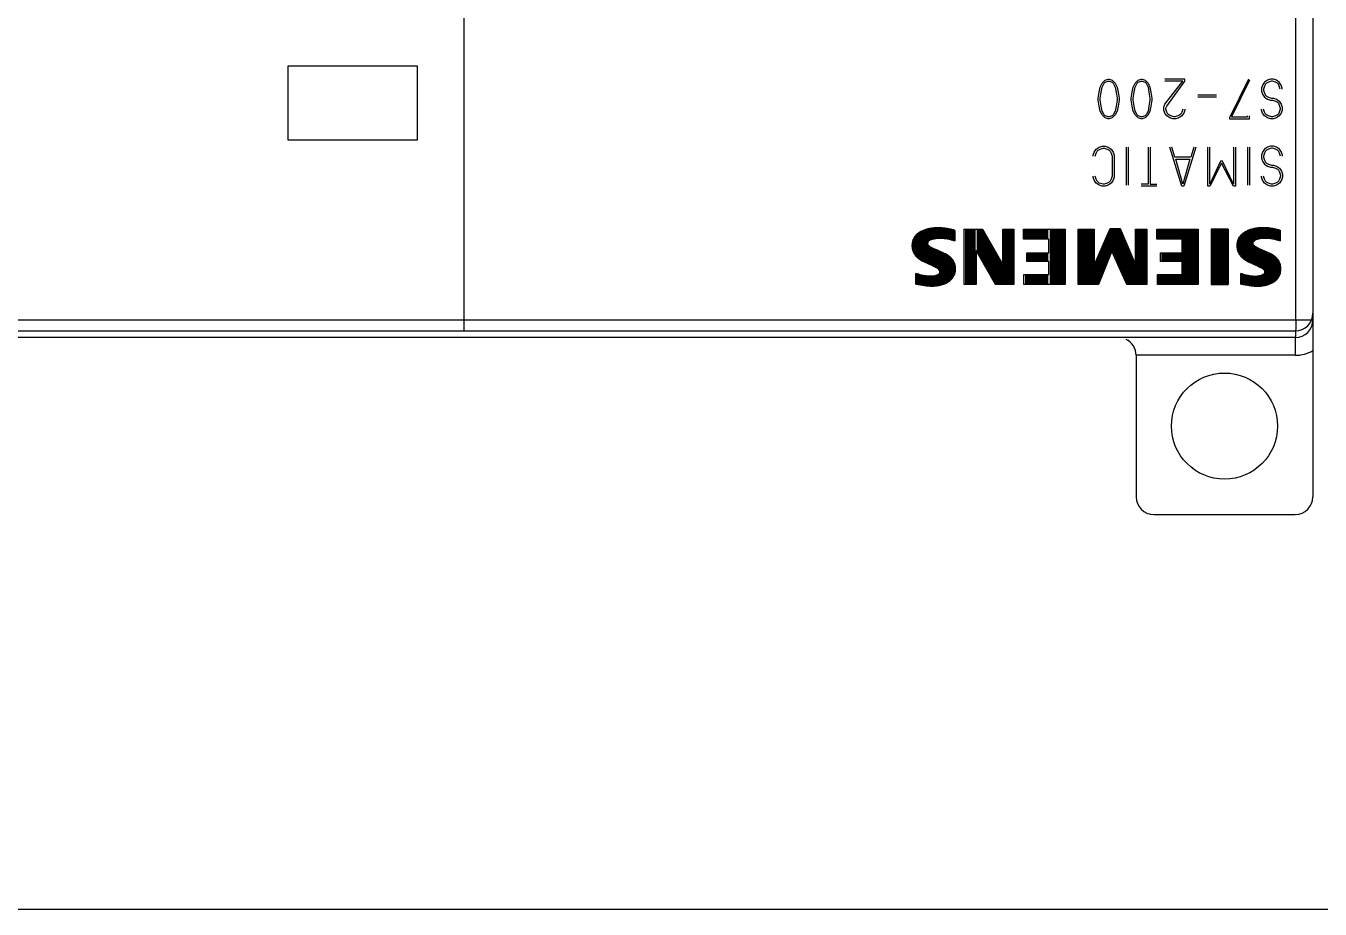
# Model space of a CAD drawing. Header units: millimetres. Extents: x 367 to 1026, y -455 to 11.
# Drawn here: x 644.5 to 703, y -300 to -260.1 of the extents above; entities that cross this region are included whole.
import ezdxf

# ---------------------------------------------------------------- set-up
doc = ezdxf.new("R2010")
doc.units = ezdxf.units.MM
doc.header["$LTSCALE"] = 6
for name, color, linetype in [('0008LEVEL_1', 7, 'Continuous'), ('8_ALL_NOTES_BALLOONS_SYMBOLS_GT', 7, 'Continuous'), ('RED_2.5mm^2', 1, 'Continuous')]:
    doc.layers.add(name, color=color, linetype=linetype)

msp = doc.modelspace()

# ---------------------------------------------------------------- linework, layer by layer
at = {"color": 7, "linetype": 'Continuous'}
for p, q in [((664.273, -194.677), (664.273, -273.077)), ((702.673, -194.677), (702.673, -273.077)), ((656.313, -261.897), (656.313, -265.237)), ((662.173, -261.897), (656.313, -261.897)), ((662.173, -265.237), (662.173, -261.897)), ((656.313, -265.237), (662.173, -265.237)), ((641.853, -273.877), (701.873, -273.877))]:
    msp.add_line(p, q, dxfattribs=at)
msp.add_arc((701.873, -273.077), 0.8, 270, 0, dxfattribs=at)
msp.add_spline([(664.273, -273.077), (664.272, -273.383), (664.27, -273.643), (664.266, -273.816), (664.262, -273.877)], degree=3, dxfattribs=at)
at = {"layer": '0008LEVEL_1', "color": 7, "linetype": 'Continuous'}
for p, q in [((693.052, -262.849), (693.142, -262.669)), ((693.142, -262.669), (693.277, -262.534)), ((693.142, -262.849), (693.232, -262.669)), ((693.232, -262.669), (693.277, -262.624)), ((693.277, -262.534), (693.412, -262.489)), ((693.277, -262.624), (693.412, -262.579)), ((693.412, -262.489), (693.457, -262.489)), ((693.412, -262.579), (693.457, -262.579)), ((693.457, -262.489), (693.592, -262.534)), ((693.457, -262.579), (693.592, -262.624)), ((693.592, -262.534), (693.727, -262.669)), ((693.592, -262.624), (693.637, -262.669)), ((693.637, -262.669), (693.727, -262.849)), ((693.727, -262.669), (693.817, -262.849)), ((694.537, -262.849), (694.627, -262.669)), ((694.627, -262.669), (694.762, -262.534)), ((694.627, -262.849), (694.717, -262.669)), ((694.717, -262.669), (694.762, -262.624)), ((694.762, -262.534), (694.897, -262.489)), ((694.762, -262.624), (694.897, -262.579)), ((694.897, -262.489), (694.942, -262.489)), ((694.897, -262.579), (694.942, -262.579)), ((694.942, -262.489), (695.077, -262.534)), ((694.942, -262.579), (695.077, -262.624)), ((695.077, -262.534), (695.212, -262.669)), ((695.077, -262.624), (695.122, -262.669)), ((695.122, -262.669), (695.212, -262.849)), ((695.212, -262.669), (695.302, -262.849)), ((696.877, -262.489), (695.977, -262.489)), ((695.977, -263.614), (696.787, -262.579)), ((696.787, -262.579), (695.977, -262.579)), ((696.067, -263.704), (696.877, -262.579)), ((696.877, -262.579), (696.877, -262.489)), ((699.757, -262.489), (698.902, -264.244)), ((699.802, -262.534), (698.992, -264.199)), ((700.387, -262.759), (700.342, -262.894)), ((700.477, -262.624), (700.387, -262.759)), ((700.477, -262.804), (700.432, -262.939)), ((700.612, -262.534), (700.477, -262.624)), ((700.522, -262.714), (700.477, -262.804)), ((700.567, -262.669), (700.522, -262.714)), ((700.657, -262.624), (700.567, -262.669)), ((700.747, -262.489), (700.612, -262.534)), ((700.792, -262.579), (700.657, -262.624)), ((700.882, -262.489), (700.747, -262.489)), ((700.837, -262.579), (700.792, -262.579)), ((700.972, -262.624), (700.837, -262.579)), ((701.017, -262.534), (700.882, -262.489)), ((701.062, -262.669), (700.972, -262.624)), ((701.152, -262.624), (701.017, -262.534)), ((701.107, -262.714), (701.062, -262.669)), ((701.152, -262.804), (701.107, -262.714)), ((701.242, -262.759), (701.152, -262.624)), ((701.197, -262.939), (701.152, -262.804)), ((701.287, -262.894), (701.242, -262.759)), ((692.962, -263.344), (693.007, -263.074)), ((692.962, -263.434), (692.962, -263.344)), ((693.007, -263.074), (693.052, -262.849)), ((693.052, -263.344), (693.097, -263.074)), ((693.052, -263.434), (693.052, -263.344)), ((693.097, -263.074), (693.142, -262.849)), ((693.727, -262.849), (693.772, -263.074)), ((693.772, -263.074), (693.817, -263.344)), ((693.817, -262.849), (693.862, -263.074)), ((693.817, -263.344), (693.817, -263.434)), ((693.862, -263.074), (693.907, -263.344)), ((693.907, -263.344), (693.907, -263.434)), ((694.447, -263.344), (694.492, -263.074)), ((694.447, -263.434), (694.447, -263.344)), ((694.492, -263.074), (694.537, -262.849)), ((694.537, -263.344), (694.582, -263.074)), ((694.537, -263.434), (694.537, -263.344)), ((694.582, -263.074), (694.627, -262.849)), ((695.212, -262.849), (695.257, -263.074)), ((695.257, -263.074), (695.302, -263.344)), ((695.302, -262.849), (695.347, -263.074)), ((695.302, -263.344), (695.302, -263.434)), ((695.347, -263.074), (695.392, -263.344)), ((695.392, -263.344), (695.392, -263.434)), ((698.317, -263.209), (697.462, -263.209)), ((698.317, -263.299), (697.462, -263.299)), ((700.342, -262.894), (700.342, -263.029)), ((700.342, -263.029), (700.387, -263.164)), ((700.387, -263.164), (700.477, -263.299)), ((700.432, -262.939), (700.432, -262.984)), ((700.432, -262.984), (700.477, -263.119)), ((700.477, -263.119), (700.522, -263.209)), ((700.477, -263.299), (700.612, -263.389)), ((700.522, -263.209), (700.567, -263.254)), ((700.567, -263.254), (700.657, -263.299)), ((700.612, -263.389), (700.747, -263.434)), ((700.657, -263.299), (700.792, -263.344)), ((700.792, -263.344), (700.882, -263.344)), ((700.882, -263.344), (701.017, -263.389)), ((701.017, -263.389), (701.152, -263.479)), ((701.287, -262.939), (701.287, -262.894)), ((693.007, -263.704), (692.962, -263.434)), ((693.052, -263.929), (693.007, -263.704)), ((693.097, -263.704), (693.052, -263.434)), ((693.142, -264.109), (693.052, -263.929)), ((693.142, -263.929), (693.097, -263.704)), ((693.232, -264.109), (693.142, -263.929)), ((693.727, -263.929), (693.637, -264.109)), ((693.772, -263.704), (693.727, -263.929)), ((693.817, -263.929), (693.727, -264.109)), ((693.817, -263.434), (693.772, -263.704)), ((693.862, -263.704), (693.817, -263.929)), ((693.907, -263.434), (693.862, -263.704)), ((694.492, -263.704), (694.447, -263.434)), ((694.537, -263.929), (694.492, -263.704)), ((694.582, -263.704), (694.537, -263.434)), ((694.627, -264.109), (694.537, -263.929)), ((694.627, -263.929), (694.582, -263.704)), ((694.717, -264.109), (694.627, -263.929)), ((695.212, -263.929), (695.122, -264.109)), ((695.257, -263.704), (695.212, -263.929)), ((695.302, -263.929), (695.212, -264.109)), ((695.302, -263.434), (695.257, -263.704)), ((695.347, -263.704), (695.302, -263.929)), ((695.392, -263.434), (695.347, -263.704)), ((695.932, -263.749), (695.977, -263.614)), ((695.932, -263.884), (695.932, -263.749)), ((695.977, -264.019), (695.932, -263.884)), ((696.022, -263.794), (696.067, -263.704)), ((696.022, -263.839), (696.022, -263.794)), ((696.067, -263.974), (696.022, -263.839)), ((696.112, -264.064), (696.067, -263.974)), ((696.742, -263.974), (696.697, -264.064)), ((696.787, -263.839), (696.742, -263.974)), ((696.877, -263.884), (696.832, -264.019)), ((696.877, -263.839), (696.877, -263.884)), ((700.342, -263.884), (700.342, -263.839)), ((700.387, -264.019), (700.342, -263.884)), ((700.477, -263.974), (700.432, -263.839)), ((700.522, -264.064), (700.477, -263.974)), ((700.747, -263.434), (700.837, -263.434)), ((700.837, -263.434), (700.972, -263.479)), ((700.972, -263.479), (701.062, -263.524)), ((701.062, -263.524), (701.107, -263.569)), ((701.107, -263.569), (701.152, -263.659)), ((701.152, -263.974), (701.107, -264.064)), ((701.152, -263.479), (701.242, -263.614)), ((701.152, -263.659), (701.197, -263.794)), ((701.197, -263.839), (701.152, -263.974)), ((701.197, -263.794), (701.197, -263.839)), ((701.242, -263.614), (701.287, -263.749)), ((701.287, -263.884), (701.242, -264.019)), ((701.287, -263.749), (701.287, -263.884)), ((693.277, -264.244), (693.142, -264.109)), ((693.277, -264.154), (693.232, -264.109)), ((693.412, -264.199), (693.277, -264.154)), ((693.412, -264.289), (693.277, -264.244)), ((693.457, -264.199), (693.412, -264.199)), ((693.457, -264.289), (693.412, -264.289)), ((693.592, -264.154), (693.457, -264.199)), ((693.592, -264.244), (693.457, -264.289)), ((693.727, -264.109), (693.592, -264.244)), ((693.637, -264.109), (693.592, -264.154)), ((694.762, -264.244), (694.627, -264.109)), ((694.762, -264.154), (694.717, -264.109)), ((694.897, -264.199), (694.762, -264.154)), ((694.897, -264.289), (694.762, -264.244)), ((694.942, -264.199), (694.897, -264.199)), ((694.942, -264.289), (694.897, -264.289)), ((695.077, -264.154), (694.942, -264.199)), ((695.077, -264.244), (694.942, -264.289)), ((695.212, -264.109), (695.077, -264.244)), ((695.122, -264.109), (695.077, -264.154)), ((696.067, -264.154), (695.977, -264.019)), ((696.202, -264.244), (696.067, -264.154)), ((696.157, -264.109), (696.112, -264.064)), ((696.247, -264.154), (696.157, -264.109)), ((696.337, -264.289), (696.202, -264.244)), ((696.382, -264.199), (696.247, -264.154)), ((696.472, -264.289), (696.337, -264.289)), ((696.427, -264.199), (696.382, -264.199)), ((696.562, -264.154), (696.427, -264.199)), ((696.607, -264.244), (696.472, -264.289)), ((696.652, -264.109), (696.562, -264.154)), ((696.742, -264.154), (696.607, -264.244)), ((696.697, -264.064), (696.652, -264.109)), ((696.832, -264.019), (696.742, -264.154)), ((698.902, -264.244), (698.902, -264.289)), ((698.902, -264.289), (699.802, -264.289)), ((698.992, -264.199), (699.712, -264.199)), ((699.712, -264.199), (699.712, -264.154)), ((699.802, -264.289), (699.802, -264.154)), ((700.477, -264.154), (700.387, -264.019)), ((700.612, -264.244), (700.477, -264.154)), ((700.567, -264.109), (700.522, -264.064)), ((700.657, -264.154), (700.567, -264.109)), ((700.747, -264.289), (700.612, -264.244)), ((700.792, -264.199), (700.657, -264.154)), ((700.882, -264.289), (700.747, -264.289)), ((700.837, -264.199), (700.792, -264.199)), ((700.972, -264.154), (700.837, -264.199)), ((701.017, -264.244), (700.882, -264.289)), ((701.062, -264.109), (700.972, -264.154)), ((701.152, -264.154), (701.017, -264.244)), ((701.107, -264.064), (701.062, -264.109)), ((701.242, -264.019), (701.152, -264.154)), ((692.783, -265.794), (692.873, -265.659)), ((692.873, -265.659), (693.008, -265.569)), ((692.873, -265.839), (692.918, -265.749)), ((692.918, -265.749), (692.963, -265.704)), ((692.963, -265.704), (693.053, -265.659)), ((693.008, -265.569), (693.143, -265.524)), ((693.053, -265.659), (693.188, -265.614)), ((693.143, -265.524), (693.278, -265.524)), ((693.188, -265.614), (693.233, -265.614)), ((693.233, -265.614), (693.368, -265.659)), ((693.278, -265.524), (693.413, -265.569)), ((693.368, -265.659), (693.458, -265.704)), ((693.413, -265.569), (693.548, -265.659)), ((693.458, -265.704), (693.503, -265.749)), ((693.503, -265.749), (693.548, -265.839)), ((693.548, -265.659), (693.638, -265.794)), ((694.223, -265.569), (694.223, -267.279)), ((694.313, -265.569), (694.313, -267.279)), ((695.213, -265.569), (695.213, -267.234)), ((695.303, -265.569), (695.303, -267.234)), ((696.743, -267.324), (696.203, -265.569)), ((696.428, -266.019), (696.293, -265.569)), ((697.373, -265.569), (696.833, -267.324)), ((697.283, -265.569), (697.148, -266.019)), ((697.913, -267.324), (697.913, -265.569)), ((698.003, -267.234), (698.003, -265.569)), ((699.083, -265.569), (699.083, -267.234)), ((699.173, -265.569), (699.173, -267.324)), ((699.713, -265.569), (699.713, -267.279)), ((699.803, -265.569), (699.803, -267.279)), ((700.478, -265.659), (700.388, -265.794)), ((700.613, -265.569), (700.478, -265.659)), ((700.523, -265.749), (700.478, -265.839)), ((700.568, -265.704), (700.523, -265.749)), ((700.658, -265.659), (700.568, -265.704)), ((700.748, -265.524), (700.613, -265.569)), ((700.793, -265.614), (700.658, -265.659)), ((700.883, -265.524), (700.748, -265.524)), ((700.838, -265.614), (700.793, -265.614)), ((700.973, -265.659), (700.838, -265.614)), ((701.018, -265.569), (700.883, -265.524)), ((701.063, -265.704), (700.973, -265.659)), ((701.153, -265.659), (701.018, -265.569)), ((701.108, -265.749), (701.063, -265.704)), ((701.153, -265.839), (701.108, -265.749)), ((701.243, -265.794), (701.153, -265.659)), ((692.738, -265.929), (692.783, -265.794)), ((692.738, -265.974), (692.738, -265.929)), ((692.828, -265.974), (692.873, -265.839)), ((693.548, -265.839), (693.593, -265.974)), ((693.593, -265.974), (693.593, -266.874)), ((693.638, -265.794), (693.683, -265.929)), ((693.683, -265.929), (693.683, -266.919)), ((697.148, -266.019), (696.428, -266.019)), ((696.473, -266.109), (697.103, -266.109)), ((696.788, -267.234), (696.473, -266.109)), ((697.103, -266.109), (696.788, -267.234)), ((698.498, -266.199), (698.003, -267.234)), ((698.543, -266.289), (698.003, -267.324)), ((698.588, -266.199), (698.498, -266.199)), ((699.083, -267.324), (698.543, -266.289)), ((699.083, -267.234), (698.588, -266.199)), ((700.388, -265.794), (700.343, -265.929)), ((700.343, -265.929), (700.343, -266.064)), ((700.343, -266.064), (700.388, -266.199)), ((700.388, -266.199), (700.478, -266.334)), ((700.478, -265.839), (700.433, -265.974)), ((700.433, -265.974), (700.433, -266.019)), ((700.433, -266.019), (700.478, -266.154)), ((700.478, -266.154), (700.523, -266.244)), ((700.478, -266.334), (700.613, -266.424)), ((700.523, -266.244), (700.568, -266.289)), ((700.568, -266.289), (700.658, -266.334)), ((700.658, -266.334), (700.793, -266.379)), ((701.198, -265.974), (701.153, -265.839)), ((701.288, -265.929), (701.243, -265.794)), ((701.288, -265.974), (701.288, -265.929)), ((692.738, -266.919), (692.738, -266.874)), ((692.783, -267.054), (692.738, -266.919)), ((692.873, -267.009), (692.828, -266.874)), ((693.593, -266.874), (693.548, -267.009)), ((693.683, -266.919), (693.638, -267.054)), ((700.343, -266.919), (700.343, -266.874)), ((700.388, -267.054), (700.343, -266.919)), ((700.478, -267.009), (700.433, -266.874)), ((700.613, -266.424), (700.748, -266.469)), ((700.748, -266.469), (700.838, -266.469)), ((700.793, -266.379), (700.883, -266.379)), ((700.838, -266.469), (700.973, -266.514)), ((700.883, -266.379), (701.018, -266.424)), ((700.973, -266.514), (701.063, -266.559)), ((701.018, -266.424), (701.153, -266.514)), ((701.063, -266.559), (701.108, -266.604)), ((701.108, -266.604), (701.153, -266.694)), ((701.153, -266.514), (701.243, -266.649)), ((701.153, -266.694), (701.198, -266.829)), ((701.198, -266.874), (701.153, -267.009)), ((701.198, -266.829), (701.198, -266.874)), ((701.243, -266.649), (701.288, -266.784)), ((701.288, -266.919), (701.243, -267.054)), ((701.288, -266.784), (701.288, -266.919)), ((692.873, -267.189), (692.783, -267.054)), ((692.918, -267.099), (692.873, -267.009)), ((693.008, -267.279), (692.873, -267.189)), ((693.008, -267.189), (692.918, -267.099)), ((693.188, -267.234), (693.008, -267.189)), ((693.143, -267.324), (693.008, -267.279)), ((693.278, -267.324), (693.143, -267.324)), ((693.233, -267.234), (693.188, -267.234)), ((693.368, -267.189), (693.233, -267.234)), ((693.413, -267.279), (693.278, -267.324)), ((693.458, -267.144), (693.368, -267.189)), ((693.548, -267.189), (693.413, -267.279)), ((693.503, -267.099), (693.458, -267.144)), ((693.548, -267.009), (693.503, -267.099)), ((693.638, -267.054), (693.548, -267.189)), ((695.213, -267.234), (694.898, -267.234)), ((695.618, -267.324), (694.898, -267.324)), ((695.303, -267.234), (695.618, -267.234)), ((696.833, -267.324), (696.743, -267.324)), ((698.003, -267.324), (697.913, -267.324)), ((699.173, -267.324), (699.083, -267.324)), ((700.478, -267.189), (700.388, -267.054)), ((700.523, -267.099), (700.478, -267.009)), ((700.613, -267.279), (700.478, -267.189)), ((700.568, -267.144), (700.523, -267.099)), ((700.658, -267.189), (700.568, -267.144)), ((700.748, -267.324), (700.613, -267.279)), ((700.793, -267.234), (700.658, -267.189)), ((700.883, -267.324), (700.748, -267.324)), ((700.838, -267.234), (700.793, -267.234)), ((700.973, -267.189), (700.838, -267.234)), ((701.018, -267.279), (700.883, -267.324)), ((701.063, -267.144), (700.973, -267.189)), ((701.153, -267.189), (701.018, -267.279)), ((701.108, -267.099), (701.063, -267.144)), ((701.153, -267.009), (701.108, -267.099)), ((701.243, -267.054), (701.153, -267.189)), ((685.247, -269.264), (685.204, -269.275)), ((685.291, -269.254), (685.247, -269.264)), ((685.259, -269.265), (685.259, -269.923)), ((685.334, -269.245), (685.291, -269.254)), ((685.318, -269.251), (685.318, -269.784)), ((685.378, -269.237), (685.334, -269.245)), ((685.377, -269.238), (685.377, -269.761)), ((685.422, -269.231), (685.378, -269.237)), ((685.481, -269.223), (685.422, -269.231)), ((685.436, -269.232), (685.436, -269.739)), ((685.539, -269.218), (685.481, -269.223)), ((685.494, -269.225), (685.494, -269.716)), ((685.598, -269.214), (685.539, -269.218)), ((685.553, -269.218), (685.553, -269.707)), ((685.657, -269.212), (685.598, -269.214)), ((685.612, -269.214), (685.612, -269.699)), ((685.716, -269.211), (685.657, -269.212)), ((685.671, -269.214), (685.671, -269.69)), ((685.776, -269.212), (685.716, -269.211)), ((685.729, -269.214), (685.729, -269.686)), ((685.836, -269.214), (685.776, -269.212)), ((685.788, -269.213), (685.788, -269.685)), ((685.895, -269.218), (685.836, -269.214)), ((685.847, -269.216), (685.847, -269.684)), ((685.955, -269.223), (685.895, -269.218)), ((685.906, -269.221), (685.906, -269.685)), ((686.019, -269.231), (685.955, -269.223)), ((685.965, -269.227), (685.965, -269.69)), ((686.082, -269.24), (686.019, -269.231)), ((686.023, -269.232), (686.023, -269.696)), ((686.145, -269.251), (686.082, -269.24)), ((686.082, -269.241), (686.082, -269.702)), ((686.141, -269.252), (686.141, -269.714)), ((686.208, -269.263), (686.145, -269.251)), ((686.2, -269.262), (686.2, -269.726)), ((686.276, -269.277), (686.208, -269.263)), ((686.258, -269.273), (686.258, -269.739)), ((692.78, -270.904), (693.501, -269.248)), ((693.501, -269.248), (693.955, -269.248)), ((693.545, -269.248), (693.545, -270.352)), ((693.604, -269.248), (693.604, -270.315)), ((693.663, -269.248), (693.663, -270.449)), ((693.721, -269.248), (693.721, -270.583)), ((693.78, -269.248), (693.78, -270.717)), ((693.839, -269.248), (693.839, -270.851)), ((693.898, -269.248), (693.898, -270.985)), ((693.955, -269.248), (694.649, -270.877)), ((693.956, -269.251), (693.956, -271.119)), ((699.915, -269.271), (699.872, -269.284)), ((699.959, -269.26), (699.915, -269.271)), ((699.95, -269.265), (699.95, -270.837)), ((700.002, -269.25), (699.959, -269.26)), ((700.046, -269.241), (700.002, -269.25)), ((700.009, -269.249), (700.009, -269.838)), ((700.091, -269.234), (700.046, -269.241)), ((700.068, -269.24), (700.068, -269.768)), ((700.135, -269.227), (700.091, -269.234)), ((700.127, -269.231), (700.127, -269.744)), ((700.194, -269.22), (700.135, -269.227)), ((700.185, -269.222), (700.185, -269.72)), ((700.253, -269.215), (700.194, -269.22)), ((700.244, -269.217), (700.244, -269.705)), ((700.312, -269.211), (700.253, -269.215)), ((700.303, -269.214), (700.303, -269.697)), ((700.371, -269.209), (700.312, -269.211)), ((700.362, -269.21), (700.362, -269.689)), ((700.43, -269.208), (700.371, -269.209)), ((700.42, -269.209), (700.42, -269.683)), ((700.491, -269.209), (700.43, -269.208)), ((700.479, -269.211), (700.479, -269.682)), ((700.551, -269.212), (700.491, -269.209)), ((700.538, -269.213), (700.538, -269.681)), ((700.611, -269.216), (700.551, -269.212)), ((700.597, -269.215), (700.597, -269.681)), ((700.671, -269.221), (700.611, -269.216)), ((700.655, -269.222), (700.655, -269.686)), ((700.735, -269.229), (700.671, -269.221)), ((700.714, -269.229), (700.714, -269.692)), ((700.798, -269.238), (700.735, -269.229)), ((700.773, -269.236), (700.773, -269.698)), ((700.862, -269.249), (700.798, -269.238)), ((700.832, -269.245), (700.832, -269.706)), ((700.925, -269.261), (700.862, -269.249)), ((700.891, -269.256), (700.891, -269.719)), ((700.993, -269.276), (700.925, -269.261)), ((700.949, -269.268), (700.949, -269.732)), ((684.555, -269.845), (684.549, -269.874)), ((684.562, -269.817), (684.555, -269.845)), ((684.571, -269.789), (684.562, -269.817)), ((684.58, -269.761), (684.571, -269.789)), ((684.591, -269.735), (684.58, -269.761)), ((684.602, -269.71), (684.591, -269.735)), ((684.615, -269.685), (684.602, -269.71)), ((684.613, -269.693), (684.613, -270.343)), ((684.629, -269.66), (684.615, -269.685)), ((684.643, -269.637), (684.629, -269.66)), ((684.659, -269.613), (684.643, -269.637)), ((684.676, -269.591), (684.659, -269.613)), ((684.672, -269.612), (684.672, -270.428)), ((684.694, -269.569), (684.676, -269.591)), ((684.712, -269.548), (684.694, -269.569)), ((684.737, -269.524), (684.712, -269.548)), ((684.73, -269.538), (684.73, -270.513)), ((684.762, -269.5), (684.737, -269.524)), ((684.788, -269.478), (684.762, -269.5)), ((684.816, -269.456), (684.788, -269.478)), ((684.789, -269.482), (684.789, -270.562)), ((684.844, -269.436), (684.816, -269.456)), ((684.873, -269.417), (684.844, -269.436)), ((684.848, -269.442), (684.848, -270.61)), ((684.903, -269.399), (684.873, -269.417)), ((684.933, -269.382), (684.903, -269.399)), ((684.907, -269.402), (684.907, -270.657)), ((684.97, -269.364), (684.933, -269.382)), ((684.966, -269.368), (684.966, -270.689)), ((685.007, -269.346), (684.97, -269.364)), ((685.045, -269.33), (685.007, -269.346)), ((685.024, -269.344), (685.024, -270.72)), ((685.083, -269.314), (685.045, -269.33)), ((685.122, -269.301), (685.083, -269.314)), ((685.083, -269.319), (685.083, -270.751)), ((685.161, -269.288), (685.122, -269.301)), ((685.142, -269.295), (685.142, -270.78)), ((685.204, -269.275), (685.161, -269.288)), ((685.201, -269.279), (685.201, -270.807)), ((685.243, -269.867), (685.247, -269.855)), ((685.247, -269.855), (685.253, -269.845)), ((685.253, -269.845), (685.26, -269.835)), ((685.26, -269.835), (685.27, -269.821)), ((685.27, -269.821), (685.282, -269.809)), ((685.282, -269.809), (685.295, -269.798)), ((685.295, -269.798), (685.308, -269.789)), ((685.308, -269.789), (685.322, -269.779)), ((685.322, -269.779), (685.337, -269.771)), ((685.337, -269.771), (685.362, -269.759)), ((685.362, -269.759), (685.387, -269.748)), ((685.387, -269.748), (685.413, -269.739)), ((685.413, -269.739), (685.439, -269.73)), ((685.439, -269.73), (685.466, -269.723)), ((685.466, -269.723), (685.502, -269.714)), ((685.502, -269.714), (685.538, -269.707)), ((685.538, -269.707), (685.574, -269.701)), ((685.574, -269.701), (685.633, -269.692)), ((685.633, -269.692), (685.692, -269.687)), ((685.692, -269.687), (685.755, -269.683)), ((685.755, -269.683), (685.818, -269.682)), ((685.818, -269.682), (685.862, -269.682)), ((685.862, -269.682), (685.906, -269.684)), ((685.906, -269.684), (685.951, -269.687)), ((685.951, -269.687), (685.995, -269.69)), ((685.995, -269.69), (686.039, -269.695)), ((686.039, -269.695), (686.083, -269.702)), ((686.083, -269.702), (686.127, -269.709)), ((686.127, -269.709), (686.171, -269.717)), ((686.171, -269.717), (686.215, -269.727)), ((686.215, -269.727), (686.258, -269.738)), ((686.258, -269.738), (686.313, -269.753)), ((686.343, -269.293), (686.276, -269.277)), ((686.313, -269.753), (686.368, -269.77)), ((686.317, -269.288), (686.317, -269.756)), ((686.41, -269.31), (686.343, -269.293)), ((686.368, -269.77), (686.422, -269.789)), ((686.376, -269.303), (686.376, -269.775)), ((686.476, -269.328), (686.41, -269.31)), ((686.422, -269.789), (686.476, -269.809)), ((686.435, -269.318), (686.435, -269.795)), ((686.476, -269.328), (686.476, -269.809)), ((686.903, -271.785), (686.903, -269.275)), ((686.903, -269.275), (687.731, -269.275)), ((686.964, -269.275), (686.964, -271.785)), ((687.022, -269.275), (687.022, -271.785)), ((687.081, -269.275), (687.081, -271.785)), ((687.14, -269.275), (687.14, -271.785)), ((687.199, -269.275), (687.199, -271.785)), ((687.257, -269.275), (687.257, -271.785)), ((687.316, -269.275), (687.316, -271.785)), ((687.375, -269.275), (687.375, -271.785)), ((687.492, -269.275), (687.492, -270.333)), ((687.551, -269.275), (687.551, -270.436)), ((687.61, -269.275), (687.61, -270.539)), ((687.669, -269.275), (687.669, -270.642)), ((687.727, -269.275), (687.727, -270.746)), ((687.731, -269.275), (688.64, -270.877)), ((687.786, -269.371), (687.786, -270.849)), ((687.845, -269.475), (687.845, -270.952)), ((687.904, -269.579), (687.904, -271.056)), ((687.962, -269.682), (687.962, -271.159)), ((688.021, -269.786), (688.021, -271.262)), ((688.64, -270.877), (688.64, -269.275)), ((688.64, -269.275), (689.147, -269.275)), ((688.668, -269.275), (688.668, -271.785)), ((688.726, -269.275), (688.726, -271.785)), ((688.785, -269.275), (688.785, -271.785)), ((688.844, -269.275), (688.844, -271.785)), ((688.903, -269.275), (688.903, -271.785)), ((688.961, -269.275), (688.961, -271.785)), ((689.02, -269.275), (689.02, -271.785)), ((689.079, -269.275), (689.079, -271.785)), ((689.138, -269.275), (689.138, -271.785)), ((689.147, -269.275), (689.147, -271.785)), ((689.574, -269.729), (689.574, -269.275)), ((689.574, -269.275), (691.471, -269.275)), ((690.723, -269.729), (689.574, -269.729)), ((689.608, -269.275), (689.608, -269.729)), ((689.667, -269.275), (689.667, -269.729)), ((689.725, -269.275), (689.725, -269.729)), ((689.784, -269.275), (689.784, -269.729)), ((689.843, -269.275), (689.843, -269.729)), ((689.902, -269.275), (689.902, -269.729)), ((689.96, -269.275), (689.96, -269.729)), ((690.019, -269.275), (690.019, -269.729)), ((690.078, -269.275), (690.078, -269.729)), ((690.137, -269.275), (690.137, -269.729)), ((690.196, -269.275), (690.196, -269.729)), ((690.254, -269.275), (690.254, -269.729)), ((690.313, -269.275), (690.313, -269.729)), ((690.372, -269.275), (690.372, -269.729)), ((690.431, -269.275), (690.431, -269.729)), ((690.489, -269.275), (690.489, -269.729)), ((690.548, -269.275), (690.548, -269.729)), ((690.607, -269.275), (690.607, -269.729)), ((690.666, -269.275), (690.666, -269.729)), ((690.723, -270.343), (690.723, -269.729)), ((690.783, -269.275), (690.783, -271.785)), ((690.842, -269.275), (690.842, -271.785)), ((690.901, -269.275), (690.901, -271.785)), ((690.959, -269.275), (690.959, -271.785)), ((691.018, -269.275), (691.018, -271.785)), ((691.077, -269.275), (691.077, -271.785)), ((691.136, -269.275), (691.136, -271.785)), ((691.195, -269.275), (691.195, -271.785)), ((691.253, -269.275), (691.253, -271.785)), ((691.312, -269.275), (691.312, -271.785)), ((691.371, -269.275), (691.371, -271.785)), ((691.43, -269.275), (691.43, -271.785)), ((691.471, -269.275), (691.471, -271.785)), ((692.059, -271.785), (692.059, -269.275)), ((692.059, -269.275), (692.78, -269.275)), ((692.076, -269.275), (692.076, -271.785)), ((692.135, -269.275), (692.135, -271.785)), ((692.193, -269.275), (692.193, -271.785)), ((692.252, -269.275), (692.252, -271.785)), ((692.311, -269.275), (692.311, -271.785)), ((692.37, -269.275), (692.37, -271.785)), ((692.429, -269.275), (692.429, -271.785)), ((692.487, -269.275), (692.487, -271.785)), ((692.546, -269.275), (692.546, -271.785)), ((692.605, -269.275), (692.605, -271.785)), ((692.664, -269.275), (692.664, -271.785)), ((692.722, -269.275), (692.722, -271.785)), ((692.78, -269.275), (692.78, -270.904)), ((693.251, -269.821), (693.251, -271.08)), ((693.31, -269.686), (693.31, -270.935)), ((693.369, -269.551), (693.369, -270.789)), ((693.428, -269.417), (693.428, -270.643)), ((693.486, -269.282), (693.486, -270.498)), ((694.015, -269.389), (694.015, -271.253)), ((694.074, -269.527), (694.074, -271.387)), ((694.133, -269.665), (694.133, -271.521)), ((694.191, -269.803), (694.191, -271.655)), ((694.649, -270.877), (694.649, -269.275)), ((694.649, -269.275), (695.157, -269.275)), ((694.662, -269.275), (694.662, -271.785)), ((694.72, -269.275), (694.72, -271.785)), ((694.779, -269.275), (694.779, -271.785)), ((694.838, -269.275), (694.838, -271.785)), ((694.897, -269.275), (694.897, -271.785)), ((694.955, -269.275), (694.955, -271.785)), ((695.014, -269.275), (695.014, -271.785)), ((695.073, -269.275), (695.073, -271.785)), ((695.132, -269.275), (695.132, -271.785)), ((695.157, -269.275), (695.157, -271.785)), ((695.611, -269.729), (695.611, -269.275)), ((695.611, -269.275), (697.481, -269.275)), ((696.76, -269.729), (695.611, -269.729)), ((695.661, -269.275), (695.661, -269.729)), ((695.719, -269.275), (695.719, -269.729)), ((695.778, -269.275), (695.778, -269.729)), ((695.837, -269.275), (695.837, -269.729)), ((695.896, -269.275), (695.896, -269.729)), ((695.954, -269.275), (695.954, -269.729)), ((696.013, -269.275), (696.013, -269.729)), ((696.072, -269.275), (696.072, -269.729)), ((696.131, -269.275), (696.131, -269.729)), ((696.189, -269.275), (696.189, -269.729)), ((696.248, -269.275), (696.248, -269.729)), ((696.307, -269.275), (696.307, -269.729)), ((696.366, -269.275), (696.366, -269.729)), ((696.424, -269.275), (696.424, -269.729)), ((696.483, -269.275), (696.483, -269.729)), ((696.542, -269.275), (696.542, -269.729)), ((696.601, -269.275), (696.601, -269.729)), ((696.66, -269.275), (696.66, -269.729)), ((696.718, -269.275), (696.718, -269.729)), ((696.76, -270.343), (696.76, -269.729)), ((696.777, -269.275), (696.777, -271.785)), ((696.836, -269.275), (696.836, -271.785)), ((696.895, -269.275), (696.895, -271.785)), ((696.953, -269.275), (696.953, -271.785)), ((697.012, -269.275), (697.012, -271.785)), ((697.071, -269.275), (697.071, -271.785)), ((697.13, -269.275), (697.13, -271.785)), ((697.188, -269.275), (697.188, -271.785)), ((697.247, -269.275), (697.247, -271.785)), ((697.306, -269.275), (697.306, -271.785)), ((697.365, -269.275), (697.365, -271.785)), ((697.423, -269.275), (697.423, -271.785)), ((697.481, -269.275), (697.481, -271.785)), ((698.068, -269.275), (698.068, -271.785)), ((698.843, -269.275), (698.068, -269.275)), ((698.129, -269.275), (698.129, -271.785)), ((698.187, -269.275), (698.187, -271.785)), ((698.246, -269.275), (698.246, -271.785)), ((698.305, -269.275), (698.305, -271.785)), ((698.364, -269.275), (698.364, -271.785)), ((698.422, -269.275), (698.422, -271.785)), ((698.481, -269.275), (698.481, -271.785)), ((698.54, -269.275), (698.54, -271.785)), ((698.599, -269.275), (698.599, -271.785)), ((698.657, -269.275), (698.657, -271.785)), ((698.716, -269.275), (698.716, -271.785)), ((698.775, -269.275), (698.775, -271.785)), ((698.834, -269.275), (698.834, -271.785)), ((698.843, -271.785), (698.843, -269.275)), ((699.25, -269.843), (699.244, -269.872)), ((699.258, -269.815), (699.25, -269.843)), ((699.266, -269.787), (699.258, -269.815)), ((699.276, -269.759), (699.266, -269.787)), ((699.287, -269.733), (699.276, -269.759)), ((699.299, -269.707), (699.287, -269.733)), ((699.312, -269.682), (699.299, -269.707)), ((699.304, -269.713), (699.304, -270.326)), ((699.326, -269.658), (699.312, -269.682)), ((699.342, -269.634), (699.326, -269.658)), ((699.358, -269.611), (699.342, -269.634)), ((699.375, -269.588), (699.358, -269.611)), ((699.363, -269.614), (699.363, -270.436)), ((699.394, -269.567), (699.375, -269.588)), ((699.413, -269.546), (699.394, -269.567)), ((699.438, -269.521), (699.413, -269.546)), ((699.421, -269.545), (699.421, -270.503)), ((699.464, -269.497), (699.438, -269.521)), ((699.491, -269.474), (699.464, -269.497)), ((699.48, -269.486), (699.48, -270.57)), ((699.52, -269.453), (699.491, -269.474)), ((699.549, -269.433), (699.52, -269.453)), ((699.539, -269.446), (699.539, -270.612)), ((699.579, -269.413), (699.549, -269.433)), ((699.609, -269.395), (699.579, -269.413)), ((699.598, -269.405), (699.598, -270.653)), ((699.641, -269.378), (699.609, -269.395)), ((699.678, -269.359), (699.641, -269.378)), ((699.656, -269.373), (699.656, -270.692)), ((699.716, -269.342), (699.678, -269.359)), ((699.715, -269.346), (699.715, -270.723)), ((699.754, -269.325), (699.716, -269.342)), ((699.793, -269.31), (699.754, -269.325)), ((699.774, -269.32), (699.774, -270.753)), ((699.832, -269.296), (699.793, -269.31)), ((699.872, -269.284), (699.832, -269.296)), ((699.833, -269.298), (699.833, -270.783)), ((699.892, -269.281), (699.892, -270.81)), ((699.966, -269.861), (699.97, -269.85)), ((699.97, -269.85), (699.976, -269.839)), ((699.976, -269.839), (699.983, -269.828)), ((699.983, -269.828), (699.993, -269.815)), ((699.993, -269.815), (700.005, -269.803)), ((700.005, -269.803), (700.017, -269.792)), ((700.017, -269.792), (700.031, -269.782)), ((700.031, -269.782), (700.045, -269.772)), ((700.045, -269.772), (700.059, -269.764)), ((700.059, -269.764), (700.084, -269.751)), ((700.084, -269.751), (700.109, -269.741)), ((700.109, -269.741), (700.135, -269.731)), ((700.135, -269.731), (700.161, -269.723)), ((700.161, -269.723), (700.187, -269.716)), ((700.187, -269.716), (700.221, -269.708)), ((700.221, -269.708), (700.255, -269.701)), ((700.255, -269.701), (700.289, -269.695)), ((700.289, -269.695), (700.347, -269.688)), ((700.347, -269.688), (700.405, -269.683)), ((700.405, -269.683), (700.469, -269.68)), ((700.469, -269.68), (700.534, -269.679)), ((700.534, -269.679), (700.589, -269.68)), ((700.589, -269.68), (700.645, -269.683)), ((700.645, -269.683), (700.7, -269.687)), ((700.7, -269.687), (700.755, -269.693)), ((700.755, -269.693), (700.8, -269.7)), ((700.8, -269.7), (700.844, -269.707)), ((700.844, -269.707), (700.888, -269.716)), ((700.888, -269.716), (700.932, -269.726)), ((700.932, -269.726), (700.975, -269.737)), ((700.975, -269.737), (701.031, -269.752)), ((701.06, -269.292), (700.993, -269.276)), ((701.008, -269.28), (701.008, -269.746)), ((701.031, -269.752), (701.086, -269.769)), ((701.127, -269.31), (701.06, -269.292)), ((701.067, -269.295), (701.067, -269.766)), ((701.086, -269.769), (701.14, -269.788)), ((701.126, -269.31), (701.126, -269.786)), ((701.194, -269.328), (701.127, -269.31)), ((701.14, -269.788), (701.194, -269.809)), ((701.184, -269.326), (701.184, -269.806)), ((701.194, -269.328), (701.194, -269.809)), ((684.538, -269.962), (684.537, -269.991)), ((684.537, -269.991), (684.537, -270.021)), ((684.537, -270.021), (684.537, -270.05)), ((684.537, -270.05), (684.539, -270.08)), ((684.541, -269.932), (684.538, -269.962)), ((684.539, -270.08), (684.542, -270.11)), ((684.545, -269.903), (684.541, -269.932)), ((684.542, -270.11), (684.546, -270.139)), ((684.549, -269.874), (684.545, -269.903)), ((684.546, -270.139), (684.551, -270.168)), ((684.551, -270.168), (684.557, -270.197)), ((684.554, -269.869), (684.554, -270.157)), ((684.557, -270.197), (684.565, -270.225)), ((684.565, -270.225), (684.573, -270.253)), ((684.573, -270.253), (684.583, -270.28)), ((684.583, -270.28), (684.594, -270.307)), ((684.594, -270.307), (684.606, -270.333)), ((684.606, -270.333), (684.619, -270.359)), ((684.619, -270.359), (684.633, -270.384)), ((684.633, -270.384), (684.648, -270.408)), ((684.648, -270.408), (684.664, -270.432)), ((684.664, -270.432), (684.681, -270.455)), ((685.234, -269.901), (685.236, -269.89)), ((685.234, -269.913), (685.234, -269.901)), ((685.235, -269.927), (685.234, -269.913)), ((685.238, -269.94), (685.235, -269.927)), ((685.236, -269.89), (685.239, -269.878)), ((685.243, -269.953), (685.238, -269.94)), ((685.239, -269.878), (685.243, -269.867)), ((685.248, -269.965), (685.243, -269.953)), ((685.255, -269.977), (685.248, -269.965)), ((685.263, -269.989), (685.255, -269.977)), ((685.259, -269.972), (685.259, -270.834)), ((685.271, -270), (685.263, -269.989)), ((685.287, -270.018), (685.271, -270)), ((685.304, -270.035), (685.287, -270.018)), ((685.322, -270.05), (685.304, -270.035)), ((685.318, -270.027), (685.318, -270.86)), ((685.341, -270.063), (685.322, -270.05)), ((685.361, -270.076), (685.341, -270.063)), ((685.381, -270.088), (685.361, -270.076)), ((685.377, -270.081), (685.377, -270.887)), ((685.426, -270.113), (685.381, -270.088)), ((685.471, -270.136), (685.426, -270.113)), ((685.436, -270.116), (685.436, -270.913)), ((685.517, -270.157), (685.471, -270.136)), ((685.494, -270.144), (685.494, -270.939)), ((685.564, -270.178), (685.517, -270.157)), ((685.553, -270.172), (685.553, -270.971)), ((685.657, -270.217), (685.564, -270.178)), ((685.612, -270.198), (685.612, -271.005)), ((685.75, -270.256), (685.657, -270.217)), ((685.671, -270.223), (685.671, -271.04)), ((685.729, -270.248), (685.729, -271.125)), ((685.843, -270.296), (685.75, -270.256)), ((685.788, -270.273), (685.788, -271.81)), ((685.912, -270.327), (685.843, -270.296)), ((685.847, -270.299), (685.847, -271.797)), ((685.906, -270.325), (685.906, -271.783)), ((685.98, -270.359), (685.912, -270.327)), ((685.965, -270.353), (685.965, -271.76)), ((686.048, -270.393), (685.98, -270.359)), ((686.023, -270.383), (686.023, -271.736)), ((686.091, -270.416), (686.048, -270.393)), ((686.082, -270.413), (686.082, -271.713)), ((686.134, -270.441), (686.091, -270.416)), ((686.176, -270.468), (686.134, -270.441)), ((687.438, -270.236), (687.438, -271.785)), ((688.319, -271.785), (687.438, -270.236)), ((688.08, -269.89), (688.08, -271.365)), ((688.139, -269.994), (688.139, -271.469)), ((688.198, -270.097), (688.198, -271.572)), ((688.256, -270.201), (688.256, -271.675)), ((688.315, -270.305), (688.315, -271.779)), ((688.374, -270.408), (688.374, -271.785)), ((689.735, -270.744), (689.735, -270.343)), ((689.735, -270.343), (690.723, -270.343)), ((689.784, -270.343), (689.784, -270.744)), ((689.843, -270.343), (689.843, -270.744)), ((689.902, -270.343), (689.902, -270.744)), ((689.96, -270.343), (689.96, -270.744)), ((690.019, -270.343), (690.019, -270.744)), ((690.078, -270.343), (690.078, -270.744)), ((690.137, -270.343), (690.137, -270.744)), ((690.196, -270.343), (690.196, -270.744)), ((690.254, -270.343), (690.254, -270.744)), ((690.313, -270.343), (690.313, -270.744)), ((690.372, -270.343), (690.372, -270.744)), ((690.431, -270.343), (690.431, -270.744)), ((690.489, -270.343), (690.489, -270.744)), ((690.548, -270.343), (690.548, -270.744)), ((690.607, -270.343), (690.607, -270.744)), ((690.666, -270.343), (690.666, -270.744)), ((693.581, -270.263), (692.967, -271.785)), ((693.016, -270.361), (693.016, -271.663)), ((693.075, -270.226), (693.075, -271.517)), ((693.134, -270.091), (693.134, -271.372)), ((693.192, -269.956), (693.192, -271.226)), ((694.249, -271.785), (693.581, -270.263)), ((694.25, -269.941), (694.25, -271.785)), ((694.309, -270.078), (694.309, -271.785)), ((694.368, -270.216), (694.368, -271.785)), ((694.427, -270.354), (694.427, -271.785)), ((695.771, -270.744), (695.771, -270.343)), ((695.771, -270.343), (696.76, -270.343)), ((695.837, -270.343), (695.837, -270.744)), ((695.896, -270.343), (695.896, -270.744)), ((695.954, -270.343), (695.954, -270.744)), ((696.013, -270.343), (696.013, -270.744)), ((696.072, -270.343), (696.072, -270.744)), ((696.131, -270.343), (696.131, -270.744)), ((696.189, -270.343), (696.189, -270.744)), ((696.248, -270.343), (696.248, -270.744)), ((696.307, -270.343), (696.307, -270.744)), ((696.366, -270.343), (696.366, -270.744)), ((696.424, -270.343), (696.424, -270.744)), ((696.483, -270.343), (696.483, -270.744)), ((696.542, -270.343), (696.542, -270.744)), ((696.601, -270.343), (696.601, -270.744)), ((696.66, -270.343), (696.66, -270.744)), ((696.718, -270.343), (696.718, -270.744)), ((699.233, -269.959), (699.231, -269.989)), ((699.231, -269.989), (699.231, -270.018)), ((699.231, -270.018), (699.231, -270.048)), ((699.231, -270.048), (699.233, -270.078)), ((699.235, -269.93), (699.233, -269.959)), ((699.233, -270.078), (699.235, -270.108)), ((699.239, -269.901), (699.235, -269.93)), ((699.235, -270.108), (699.239, -270.138)), ((699.244, -269.872), (699.239, -269.901)), ((699.239, -270.138), (699.244, -270.167)), ((699.244, -270.167), (699.251, -270.196)), ((699.245, -269.898), (699.245, -270.131)), ((699.251, -270.196), (699.258, -270.225)), ((699.258, -270.225), (699.267, -270.254)), ((699.267, -270.254), (699.277, -270.281)), ((699.277, -270.281), (699.288, -270.308)), ((699.288, -270.308), (699.3, -270.334)), ((699.3, -270.334), (699.313, -270.36)), ((699.313, -270.36), (699.327, -270.386)), ((699.327, -270.386), (699.342, -270.41)), ((699.342, -270.41), (699.359, -270.435)), ((699.359, -270.435), (699.376, -270.458)), ((699.957, -269.897), (699.959, -269.885)), ((699.957, -269.909), (699.957, -269.897)), ((699.958, -269.923), (699.957, -269.909)), ((699.961, -269.936), (699.958, -269.923)), ((699.959, -269.885), (699.962, -269.873)), ((699.966, -269.949), (699.961, -269.936)), ((699.962, -269.873), (699.966, -269.861)), ((699.971, -269.962), (699.966, -269.949)), ((699.978, -269.975), (699.971, -269.962)), ((699.985, -269.987), (699.978, -269.975)), ((699.993, -269.998), (699.985, -269.987)), ((700.009, -270.016), (699.993, -269.998)), ((700.009, -269.998), (700.009, -270.864)), ((700.026, -270.033), (700.009, -270.016)), ((700.044, -270.048), (700.026, -270.033)), ((700.063, -270.063), (700.044, -270.048)), ((700.082, -270.076), (700.063, -270.063)), ((700.068, -270.051), (700.068, -270.89)), ((700.102, -270.088), (700.082, -270.076)), ((700.147, -270.113), (700.102, -270.088)), ((700.127, -270.102), (700.127, -270.917)), ((700.192, -270.136), (700.147, -270.113)), ((700.185, -270.13), (700.185, -270.943)), ((700.238, -270.158), (700.192, -270.136)), ((700.284, -270.179), (700.238, -270.158)), ((700.244, -270.159), (700.244, -270.974)), ((700.354, -270.209), (700.284, -270.179)), ((700.303, -270.187), (700.303, -271.005)), ((700.496, -270.269), (700.354, -270.209)), ((700.362, -270.212), (700.362, -271.036)), ((700.42, -270.237), (700.42, -271.105)), ((700.479, -270.262), (700.479, -271.177)), ((700.566, -270.3), (700.496, -270.269)), ((700.538, -270.288), (700.538, -271.81)), ((700.635, -270.331), (700.566, -270.3)), ((700.597, -270.315), (700.597, -271.798)), ((700.703, -270.363), (700.635, -270.331)), ((700.655, -270.341), (700.655, -271.776)), ((700.77, -270.397), (700.703, -270.363)), ((700.714, -270.37), (700.714, -271.755)), ((700.812, -270.419), (700.77, -270.397)), ((700.773, -270.401), (700.773, -271.733)), ((700.853, -270.443), (700.812, -270.419)), ((700.832, -270.431), (700.832, -271.7)), ((700.894, -270.469), (700.853, -270.443)), ((684.681, -270.455), (684.7, -270.48)), ((684.7, -270.48), (684.721, -270.504)), ((684.721, -270.504), (684.742, -270.526)), ((684.742, -270.526), (684.764, -270.548)), ((684.764, -270.548), (684.787, -270.569)), ((684.787, -270.569), (684.811, -270.59)), ((684.811, -270.59), (684.835, -270.609)), ((684.835, -270.609), (684.86, -270.627)), ((684.86, -270.627), (684.901, -270.654)), ((684.901, -270.654), (684.944, -270.679)), ((684.944, -270.679), (684.986, -270.703)), ((684.986, -270.703), (685.053, -270.737)), ((685.053, -270.737), (685.119, -270.77)), ((685.119, -270.77), (685.187, -270.802)), ((685.187, -270.802), (685.278, -270.843)), ((685.278, -270.843), (685.462, -270.924)), ((685.462, -270.924), (685.508, -270.945)), ((685.508, -270.945), (685.554, -270.967)), ((685.554, -270.967), (685.599, -270.991)), ((685.599, -270.991), (685.643, -271.016)), ((685.643, -271.016), (685.663, -271.029)), ((685.663, -271.029), (685.683, -271.042)), ((686.141, -270.448), (686.141, -271.676)), ((686.202, -270.486), (686.176, -270.468)), ((686.2, -270.491), (686.2, -271.639)), ((686.227, -270.504), (686.202, -270.486)), ((686.251, -270.524), (686.227, -270.504)), ((686.274, -270.545), (686.251, -270.524)), ((686.258, -270.534), (686.258, -271.599)), ((686.297, -270.566), (686.274, -270.545)), ((686.319, -270.589), (686.297, -270.566)), ((686.317, -270.595), (686.317, -271.537)), ((686.34, -270.612), (686.319, -270.589)), ((686.36, -270.636), (686.34, -270.612)), ((686.377, -270.659), (686.36, -270.636)), ((686.376, -270.665), (686.376, -271.474)), ((686.393, -270.682), (686.377, -270.659)), ((686.409, -270.706), (686.393, -270.682)), ((686.423, -270.73), (686.409, -270.706)), ((686.437, -270.755), (686.423, -270.73)), ((686.435, -270.767), (686.435, -271.367)), ((686.449, -270.78), (686.437, -270.755)), ((686.46, -270.806), (686.449, -270.78)), ((686.47, -270.833), (686.46, -270.806)), ((686.479, -270.86), (686.47, -270.833)), ((686.486, -270.887), (686.479, -270.86)), ((686.493, -270.915), (686.486, -270.887)), ((686.498, -270.943), (686.493, -270.915)), ((686.493, -270.957), (686.493, -271.173)), ((686.502, -270.972), (686.498, -270.943)), ((686.505, -271), (686.502, -270.972)), ((686.507, -271.029), (686.505, -271)), ((686.507, -271.058), (686.507, -271.029)), ((688.433, -270.512), (688.433, -271.785)), ((688.491, -270.616), (688.491, -271.785)), ((688.55, -270.719), (688.55, -271.785)), ((688.609, -270.823), (688.609, -271.785)), ((690.723, -270.744), (689.735, -270.744)), ((690.723, -271.331), (690.723, -270.744)), ((692.781, -270.901), (692.781, -271.785)), ((692.84, -270.766), (692.84, -271.785)), ((692.899, -270.631), (692.899, -271.785)), ((692.957, -270.496), (692.957, -271.785)), ((694.485, -270.492), (694.485, -271.785)), ((694.544, -270.63), (694.544, -271.785)), ((694.603, -270.768), (694.603, -271.785)), ((696.76, -270.744), (695.771, -270.744)), ((696.76, -271.331), (696.76, -270.744)), ((699.376, -270.458), (699.395, -270.483)), ((699.395, -270.483), (699.416, -270.507)), ((699.416, -270.507), (699.437, -270.53)), ((699.437, -270.53), (699.46, -270.552)), ((699.46, -270.552), (699.483, -270.573)), ((699.483, -270.573), (699.507, -270.594)), ((699.507, -270.594), (699.532, -270.613)), ((699.532, -270.613), (699.557, -270.631)), ((699.557, -270.631), (699.6, -270.659)), ((699.6, -270.659), (699.643, -270.685)), ((699.643, -270.685), (699.687, -270.71)), ((699.687, -270.71), (699.754, -270.745)), ((699.754, -270.745), (699.822, -270.778)), ((699.822, -270.778), (699.891, -270.811)), ((699.891, -270.811), (699.983, -270.852)), ((699.983, -270.852), (700.167, -270.935)), ((700.167, -270.935), (700.214, -270.956)), ((700.214, -270.956), (700.259, -270.978)), ((700.259, -270.978), (700.305, -271.002)), ((700.305, -271.002), (700.349, -271.028)), ((700.349, -271.028), (700.369, -271.04)), ((700.891, -270.472), (700.891, -271.665)), ((700.919, -270.487), (700.894, -270.469)), ((700.944, -270.505), (700.919, -270.487)), ((700.968, -270.525), (700.944, -270.505)), ((700.949, -270.517), (700.949, -271.63)), ((700.991, -270.546), (700.968, -270.525)), ((701.013, -270.567), (700.991, -270.546)), ((701.008, -270.563), (701.008, -271.572)), ((701.035, -270.59), (701.013, -270.567)), ((701.056, -270.613), (701.035, -270.59)), ((701.075, -270.637), (701.056, -270.613)), ((701.067, -270.637), (701.067, -271.512)), ((701.092, -270.66), (701.075, -270.637)), ((701.108, -270.683), (701.092, -270.66)), ((701.124, -270.707), (701.108, -270.683)), ((701.138, -270.731), (701.124, -270.707)), ((701.126, -270.712), (701.126, -271.423)), ((701.151, -270.757), (701.138, -270.731)), ((701.163, -270.782), (701.151, -270.757)), ((701.174, -270.808), (701.163, -270.782)), ((701.184, -270.835), (701.174, -270.808)), ((701.193, -270.862), (701.184, -270.835)), ((701.184, -270.855), (701.184, -271.305)), ((701.2, -270.89), (701.193, -270.862)), ((701.206, -270.918), (701.2, -270.89)), ((701.211, -270.947), (701.206, -270.918)), ((701.215, -270.975), (701.211, -270.947)), ((701.218, -271.004), (701.215, -270.975)), ((701.22, -271.033), (701.218, -271.004)), ((684.713, -271.759), (684.713, -271.278)), ((684.769, -271.298), (684.713, -271.278)), ((684.73, -271.283), (684.73, -271.762)), ((684.826, -271.316), (684.769, -271.298)), ((684.789, -271.302), (684.789, -271.772)), ((684.883, -271.334), (684.826, -271.316)), ((684.848, -271.321), (684.848, -271.782)), ((684.941, -271.349), (684.883, -271.334)), ((684.907, -271.339), (684.907, -271.791)), ((684.995, -271.362), (684.941, -271.349)), ((684.966, -271.353), (684.966, -271.8)), ((685.05, -271.374), (684.995, -271.362)), ((685.024, -271.365), (685.024, -271.809)), ((685.105, -271.384), (685.05, -271.374)), ((685.083, -271.377), (685.083, -271.818)), ((685.16, -271.392), (685.105, -271.384)), ((685.142, -271.389), (685.142, -271.826)), ((685.213, -271.398), (685.16, -271.392)), ((685.201, -271.394), (685.201, -271.832)), ((685.265, -271.402), (685.213, -271.398)), ((685.259, -271.398), (685.259, -271.838)), ((685.318, -271.404), (685.265, -271.402)), ((685.318, -271.402), (685.318, -271.844)), ((685.371, -271.405), (685.318, -271.404)), ((685.409, -271.405), (685.371, -271.405)), ((685.377, -271.405), (685.377, -271.845)), ((685.448, -271.404), (685.409, -271.405)), ((685.436, -271.399), (685.436, -271.846)), ((685.487, -271.401), (685.448, -271.404)), ((685.525, -271.396), (685.487, -271.401)), ((685.494, -271.394), (685.494, -271.848)), ((685.564, -271.39), (685.525, -271.396)), ((685.553, -271.388), (685.553, -271.844)), ((685.603, -271.382), (685.564, -271.39)), ((685.622, -271.377), (685.603, -271.382)), ((685.612, -271.372), (685.612, -271.838)), ((685.641, -271.371), (685.622, -271.377)), ((685.66, -271.365), (685.641, -271.371)), ((685.678, -271.357), (685.66, -271.365)), ((685.671, -271.332), (685.671, -271.832)), ((685.695, -271.348), (685.678, -271.357)), ((685.683, -271.042), (685.702, -271.057)), ((685.712, -271.338), (685.695, -271.348)), ((685.702, -271.057), (685.72, -271.072)), ((685.728, -271.326), (685.712, -271.338)), ((685.72, -271.072), (685.736, -271.089)), ((685.742, -271.313), (685.728, -271.326)), ((685.729, -271.293), (685.729, -271.823)), ((685.736, -271.089), (685.752, -271.107)), ((685.751, -271.302), (685.742, -271.313)), ((685.76, -271.291), (685.751, -271.302)), ((685.752, -271.107), (685.76, -271.119)), ((685.76, -271.119), (685.767, -271.131)), ((685.767, -271.279), (685.76, -271.291)), ((685.767, -271.131), (685.774, -271.144)), ((685.774, -271.266), (685.767, -271.279)), ((685.774, -271.144), (685.779, -271.157)), ((685.779, -271.253), (685.774, -271.266)), ((685.779, -271.157), (685.784, -271.171)), ((685.783, -271.24), (685.779, -271.253)), ((685.786, -271.226), (685.783, -271.24)), ((685.784, -271.171), (685.787, -271.185)), ((685.788, -271.212), (685.786, -271.226)), ((685.787, -271.185), (685.788, -271.198)), ((685.788, -271.198), (685.788, -271.212)), ((686.234, -271.62), (686.259, -271.6)), ((686.259, -271.6), (686.284, -271.579)), ((686.284, -271.579), (686.307, -271.557)), ((686.307, -271.557), (686.33, -271.534)), ((686.33, -271.534), (686.351, -271.51)), ((686.351, -271.51), (686.37, -271.487)), ((686.37, -271.487), (686.387, -271.463)), ((686.387, -271.463), (686.404, -271.438)), ((686.404, -271.438), (686.419, -271.413)), ((686.419, -271.413), (686.434, -271.387)), ((686.434, -271.387), (686.447, -271.36)), ((686.447, -271.36), (686.458, -271.333)), ((686.458, -271.333), (686.469, -271.305)), ((686.469, -271.305), (686.478, -271.275)), ((686.478, -271.275), (686.487, -271.245)), ((686.487, -271.245), (686.493, -271.214)), ((686.493, -271.214), (686.499, -271.183)), ((686.499, -271.183), (686.503, -271.152)), ((686.503, -271.152), (686.506, -271.121)), ((686.506, -271.121), (686.507, -271.089)), ((686.507, -271.089), (686.507, -271.058)), ((689.601, -271.785), (689.601, -271.331)), ((689.601, -271.331), (690.723, -271.331)), ((689.667, -271.331), (689.667, -271.785)), ((689.725, -271.331), (689.725, -271.785)), ((689.784, -271.331), (689.784, -271.785)), ((689.843, -271.331), (689.843, -271.785)), ((689.902, -271.331), (689.902, -271.785)), ((689.96, -271.331), (689.96, -271.785)), ((690.019, -271.331), (690.019, -271.785)), ((690.078, -271.331), (690.078, -271.785)), ((690.137, -271.331), (690.137, -271.785)), ((690.196, -271.331), (690.196, -271.785)), ((690.254, -271.331), (690.254, -271.785)), ((690.313, -271.331), (690.313, -271.785)), ((690.372, -271.331), (690.372, -271.785)), ((690.431, -271.331), (690.431, -271.785)), ((690.489, -271.331), (690.489, -271.785)), ((690.548, -271.331), (690.548, -271.785)), ((690.607, -271.331), (690.607, -271.785)), ((690.666, -271.331), (690.666, -271.785)), ((695.638, -271.785), (695.638, -271.331)), ((695.638, -271.331), (696.76, -271.331)), ((695.661, -271.331), (695.661, -271.785)), ((695.719, -271.331), (695.719, -271.785)), ((695.778, -271.331), (695.778, -271.785)), ((695.837, -271.331), (695.837, -271.785)), ((695.896, -271.331), (695.896, -271.785)), ((695.954, -271.331), (695.954, -271.785)), ((696.013, -271.331), (696.013, -271.785)), ((696.072, -271.331), (696.072, -271.785)), ((696.131, -271.331), (696.131, -271.785)), ((696.189, -271.331), (696.189, -271.785)), ((696.248, -271.331), (696.248, -271.785)), ((696.307, -271.331), (696.307, -271.785)), ((696.366, -271.331), (696.366, -271.785)), ((696.424, -271.331), (696.424, -271.785)), ((696.483, -271.331), (696.483, -271.785)), ((696.542, -271.331), (696.542, -271.785)), ((696.601, -271.331), (696.601, -271.785)), ((696.66, -271.331), (696.66, -271.785)), ((696.718, -271.331), (696.718, -271.785)), ((699.404, -271.759), (699.404, -271.278)), ((699.464, -271.298), (699.404, -271.278)), ((699.421, -271.283), (699.421, -271.762)), ((699.525, -271.318), (699.464, -271.298)), ((699.48, -271.302), (699.48, -271.772)), ((699.586, -271.335), (699.525, -271.318)), ((699.539, -271.32), (699.539, -271.783)), ((699.648, -271.352), (699.586, -271.335)), ((699.598, -271.339), (699.598, -271.793)), ((699.703, -271.365), (699.648, -271.352)), ((699.656, -271.352), (699.656, -271.802)), ((699.758, -271.377), (699.703, -271.365)), ((699.715, -271.366), (699.715, -271.812)), ((699.813, -271.388), (699.758, -271.377)), ((699.774, -271.38), (699.774, -271.821)), ((699.869, -271.396), (699.813, -271.388)), ((699.833, -271.389), (699.833, -271.829)), ((699.918, -271.403), (699.869, -271.396)), ((699.892, -271.396), (699.892, -271.836)), ((699.968, -271.407), (699.918, -271.403)), ((699.95, -271.404), (699.95, -271.843)), ((700.018, -271.41), (699.968, -271.407)), ((700.009, -271.408), (700.009, -271.849)), ((700.067, -271.411), (700.018, -271.41)), ((700.112, -271.41), (700.067, -271.411)), ((700.068, -271.407), (700.068, -271.851)), ((700.157, -271.407), (700.112, -271.41)), ((700.127, -271.405), (700.127, -271.853)), ((700.199, -271.401), (700.157, -271.407)), ((700.185, -271.403), (700.185, -271.855)), ((700.242, -271.393), (700.199, -271.401)), ((700.283, -271.383), (700.242, -271.393)), ((700.244, -271.387), (700.244, -271.851)), ((700.324, -271.371), (700.283, -271.383)), ((700.303, -271.371), (700.303, -271.846)), ((700.348, -271.363), (700.324, -271.371)), ((700.372, -271.353), (700.348, -271.363)), ((700.362, -271.354), (700.362, -271.841)), ((700.369, -271.04), (700.388, -271.054)), ((700.396, -271.341), (700.372, -271.353)), ((700.388, -271.054), (700.407, -271.068)), ((700.418, -271.328), (700.396, -271.341)), ((700.407, -271.068), (700.425, -271.084)), ((700.431, -271.319), (700.418, -271.328)), ((700.42, -271.296), (700.42, -271.834)), ((700.425, -271.084), (700.442, -271.101)), ((700.444, -271.31), (700.431, -271.319)), ((700.442, -271.101), (700.458, -271.12)), ((700.455, -271.299), (700.444, -271.31)), ((700.466, -271.288), (700.455, -271.299)), ((700.458, -271.12), (700.466, -271.132)), ((700.466, -271.132), (700.474, -271.144)), ((700.475, -271.275), (700.466, -271.288)), ((700.474, -271.144), (700.48, -271.157)), ((700.482, -271.263), (700.475, -271.275)), ((700.479, -271.212), (700.479, -271.822)), ((700.48, -271.157), (700.486, -271.17)), ((700.487, -271.251), (700.482, -271.263)), ((700.486, -271.17), (700.49, -271.183)), ((700.491, -271.238), (700.487, -271.251)), ((700.49, -271.183), (700.493, -271.197)), ((700.493, -271.225), (700.491, -271.238)), ((700.493, -271.197), (700.494, -271.211)), ((700.494, -271.211), (700.493, -271.225)), ((700.947, -271.632), (700.972, -271.613)), ((700.972, -271.613), (700.997, -271.592)), ((700.997, -271.592), (701.02, -271.571)), ((701.02, -271.571), (701.042, -271.548)), ((701.042, -271.548), (701.063, -271.524)), ((701.063, -271.524), (701.082, -271.501)), ((701.082, -271.501), (701.1, -271.477)), ((701.1, -271.477), (701.116, -271.452)), ((701.116, -271.452), (701.132, -271.426)), ((701.132, -271.426), (701.146, -271.399)), ((701.146, -271.399), (701.159, -271.372)), ((701.159, -271.372), (701.171, -271.345)), ((701.171, -271.345), (701.181, -271.316)), ((701.181, -271.316), (701.191, -271.286)), ((701.191, -271.286), (701.199, -271.255)), ((701.199, -271.255), (701.206, -271.223)), ((701.206, -271.223), (701.212, -271.191)), ((701.212, -271.191), (701.216, -271.159)), ((701.216, -271.159), (701.219, -271.127)), ((701.219, -271.127), (701.22, -271.094)), ((701.22, -271.062), (701.22, -271.033)), ((701.22, -271.094), (701.22, -271.062)), ((684.713, -271.759), (684.917, -271.793)), ((684.917, -271.793), (685.019, -271.809)), ((685.019, -271.809), (685.099, -271.821)), ((685.099, -271.821), (685.179, -271.831)), ((685.179, -271.831), (685.26, -271.839)), ((685.26, -271.839), (685.318, -271.844)), ((685.318, -271.844), (685.376, -271.847)), ((685.376, -271.847), (685.434, -271.849)), ((685.434, -271.849), (685.48, -271.849)), ((685.48, -271.849), (685.525, -271.847)), ((685.525, -271.847), (685.571, -271.845)), ((685.571, -271.845), (685.616, -271.841)), ((685.616, -271.841), (685.661, -271.835)), ((685.661, -271.835), (685.706, -271.829)), ((685.706, -271.829), (685.747, -271.822)), ((685.747, -271.822), (685.787, -271.814)), ((685.787, -271.814), (685.828, -271.805)), ((685.828, -271.805), (685.867, -271.795)), ((685.867, -271.795), (685.907, -271.783)), ((685.907, -271.783), (685.946, -271.77)), ((685.946, -271.77), (685.982, -271.757)), ((685.982, -271.757), (686.018, -271.743)), ((686.018, -271.743), (686.053, -271.727)), ((686.053, -271.727), (686.087, -271.711)), ((686.087, -271.711), (686.121, -271.693)), ((686.121, -271.693), (686.154, -271.674)), ((686.154, -271.674), (686.182, -271.656)), ((686.182, -271.656), (686.208, -271.638)), ((686.208, -271.638), (686.234, -271.62)), ((687.438, -271.785), (686.903, -271.785)), ((689.147, -271.785), (688.319, -271.785)), ((691.471, -271.785), (689.601, -271.785)), ((692.967, -271.785), (692.059, -271.785)), ((695.157, -271.785), (694.249, -271.785)), ((697.481, -271.785), (695.638, -271.785)), ((698.068, -271.785), (698.843, -271.785)), ((699.404, -271.759), (699.611, -271.795)), ((699.611, -271.795), (699.714, -271.812)), ((699.714, -271.812), (699.795, -271.825)), ((699.795, -271.825), (699.876, -271.836)), ((699.876, -271.836), (699.957, -271.845)), ((699.957, -271.845), (700.014, -271.85)), ((700.014, -271.85), (700.072, -271.853)), ((700.072, -271.853), (700.131, -271.855)), ((700.131, -271.855), (700.177, -271.855)), ((700.177, -271.855), (700.224, -271.854)), ((700.224, -271.854), (700.271, -271.852)), ((700.271, -271.852), (700.318, -271.848)), ((700.318, -271.848), (700.364, -271.843)), ((700.364, -271.843), (700.411, -271.836)), ((700.411, -271.836), (700.452, -271.83)), ((700.452, -271.83), (700.494, -271.822)), ((700.494, -271.822), (700.535, -271.813)), ((700.535, -271.813), (700.576, -271.803)), ((700.576, -271.803), (700.616, -271.792)), ((700.616, -271.792), (700.656, -271.78)), ((700.656, -271.78), (700.693, -271.767)), ((700.693, -271.767), (700.729, -271.753)), ((700.729, -271.753), (700.764, -271.738)), ((700.764, -271.738), (700.799, -271.722)), ((700.799, -271.722), (700.833, -271.704)), ((700.833, -271.704), (700.867, -271.685)), ((700.867, -271.685), (700.894, -271.669)), ((700.894, -271.669), (700.921, -271.651)), ((700.921, -271.651), (700.947, -271.632))]:
    msp.add_line(p, q, dxfattribs=at)
at = {"layer": '8_ALL_NOTES_BALLOONS_SYMBOLS_GT', "color": 7, "linetype": 'Continuous'}
for p, q in [((702.673, -194.982), (702.673, -281.382)), ((701.894, -273.382), (701.894, -233.137)), ((641.853, -273.382), (702.673, -273.382)), ((701.888, -273.95), (701.881, -274.123)), ((701.892, -273.689), (701.888, -273.95)), ((701.894, -273.382), (701.892, -273.689)), ((701.873, -274.182), (507.473, -274.182)), ((701.881, -274.123), (701.873, -274.182)), ((701.873, -274.182), (701.873, -274.982)), ((694.673, -274.982), (694.673, -281.382)), ((701.873, -274.982), (694.673, -274.982)), ((695.473, -282.182), (701.873, -282.182))]:
    msp.add_line(p, q, dxfattribs=at)
msp.add_circle((698.673, -278.182), 2.4, dxfattribs=at)
for centre, radius, start, end in [((701.873, -273.382), 0.8, 270, 0), ((693.873, -274.982), 0.8, 0, 64.18681), ((701.873, -273.382), 1.6, 270, 300), ((695.473, -281.382), 0.8, 180, 270), ((701.873, -281.382), 0.8, 270, 0)]:
    msp.add_arc(centre, radius, start, end, dxfattribs=at)
at = {"layer": 'RED_2.5mm^2'}
msp.add_line((631.334, -300.038), (741.531, -300.038), dxfattribs=at)

doc.saveas('drawing.dxf')
